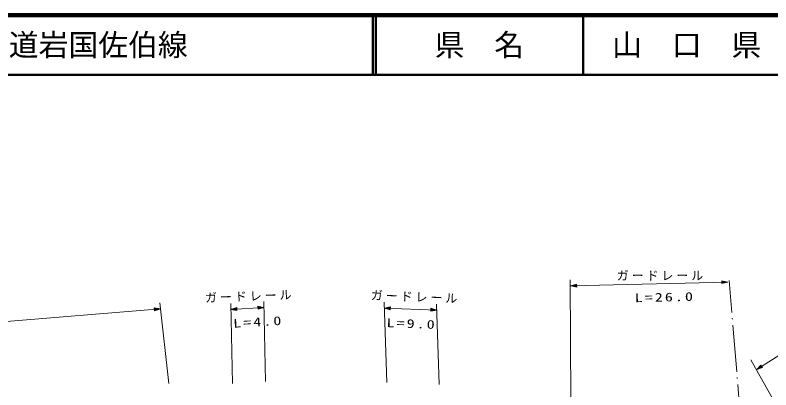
# Model space of a CAD drawing. Units: millimetres, scale not verified. Extents: x 40000 to 680000, y 20000 to 380000.
# Drawn here: x 237800 to 364493, y 317104 to 380000 of the extents above; entities that cross this region are included whole.
import ezdxf
from ezdxf.enums import TextEntityAlignment as Align

# ---------------------------------------------------------------- set-up
doc = ezdxf.new("R2010")
doc.units = ezdxf.units.MM
doc.header["$LTSCALE"] = 1000
doc.linetypes.add('USER2', pattern=[10, 7.868852, -0.983607, 0.163934, -0.983607])
for name, color, linetype, lineweight in [('M-TTL', 2, 'Continuous', 140), ('M-TTL-LINE', 7, 'Continuous', 50), ('S-BGD', 1, 'Continuous', 13), ('S-BGD-HTXT', 6, 'Continuous', 13)]:
    doc.layers.add(name, color=color, linetype=linetype, lineweight=lineweight)
doc.layers.add('M-TTL-TXT', color=7, linetype='Continuous')
doc.styles.add('ＭＳ ゴシック', font='')
doc.styles.get('ＭＳ ゴシック').set_extended_font_data('MS Gothic')

msp = doc.modelspace()

# ---------------------------------------------------------------- linework, layer by layer
at = {"layer": 'M-TTL'}
msp.add_line((680000, 380000), (40000, 380000), dxfattribs=at)
at = {"layer": 'M-TTL-LINE'}
for p, q in [((297750, 380000), (297750, 370000)), ((298250, 380000), (298250, 370000)), ((333000, 380000), (333000, 370000)), ((40000, 370000), (680000, 370000))]:
    msp.add_line(p, q, dxfattribs=at)
at = {"layer": 'S-BGD'}
for p, q in [((261193, 330428), (261158, 330852)), ((261158, 330852), (262043, 330711)), ((262045, 330711), (261193, 330428)), ((261227, 330469), (261199, 330818)), ((261199, 330818), (261943, 330703)), ((261943, 330703), (261227, 330469)), ((261262, 330509), (261239, 330783)), ((261239, 330783), (261843, 330695)), ((261843, 330695), (261262, 330509)), ((261296, 330550), (261280, 330749)), ((261280, 330749), (261741, 330686)), ((261741, 330686), (261296, 330550)), ((261330, 330590), (261320, 330715)), ((261320, 330715), (261642, 330678)), ((261642, 330678), (261330, 330590)), ((261364, 330630), (261360, 330680)), ((261360, 330680), (261539, 330670)), ((261362, 330655), (261539, 330670)), ((261539, 330670), (261364, 330630)), ((274062, 330627), (274920, 330892)), ((274264, 330639), (274850, 330812)), ((274367, 330646), (274815, 330773)), ((274466, 330652), (274780, 330733)), ((274569, 330658), (274744, 330693)), ((274746, 330668), (274569, 330658)), ((274744, 330693), (274747, 330643)), ((274780, 330733), (274787, 330608)), ((274815, 330773), (274827, 330573)), ((274850, 330812), (274867, 330538)), ((274920, 330892), (274946, 330467)), ((299810, 330839), (300690, 331019)), ((300674, 330594), (299812, 330839)), ((299912, 330835), (300651, 330982)), ((300637, 330633), (299912, 330835)), ((300012, 330832), (300612, 330946)), ((300601, 330672), (300012, 330832)), ((300114, 330828), (300573, 330910)), ((300565, 330710), (300114, 330828)), ((300214, 330824), (300534, 330874)), ((300529, 330749), (300214, 330824)), ((300317, 330820), (300495, 330838)), ((300494, 330813), (300317, 330820)), ((300493, 330788), (300317, 330820)), ((300495, 330838), (300493, 330788)), ((300534, 330874), (300529, 330749)), ((300573, 330910), (300565, 330710)), ((300612, 330946), (300601, 330672)), ((300651, 330982), (300637, 330633)), ((300690, 331019), (300674, 330594)), ((274946, 330467), (274065, 330627)), ((274867, 330538), (274264, 330639)), ((274827, 330573), (274367, 330646)), ((274787, 330608), (274466, 330652)), ((274747, 330643), (274569, 330658))]:
    msp.add_line(p, q, dxfattribs=at)
at = {"layer": 'S-BGD-HTXT'}
for p, q in [((391038, 339049), (362118, 320522)), ((330932, 315448), (330843, 335570)), ((330931, 334574), (357250, 335207)), ((331924, 334848), (330931, 334574)), ((330931, 334574), (331936, 334348)), ((331033, 334577), (331900, 334810)), ((331910, 334385), (331036, 334577)), ((331136, 334579), (331864, 334772)), ((331872, 334422), (331136, 334579)), ((331236, 334582), (331827, 334733)), ((331834, 334458), (331236, 334582)), ((331338, 334584), (331790, 334695)), ((331795, 334495), (331338, 334584)), ((331438, 334586), (331754, 334657)), ((331757, 334532), (331438, 334586)), ((331540, 334589), (331717, 334618)), ((331718, 334593), (331540, 334589)), ((331718, 334568), (331540, 334589)), ((331717, 334618), (331718, 334568)), ((331754, 334657), (331757, 334532)), ((331790, 334695), (331795, 334495)), ((331827, 334733), (331834, 334458)), ((331864, 334772), (331872, 334422)), ((331900, 334810), (331910, 334385)), ((331936, 334348), (331924, 334848)), ((357250, 335207), (356244, 335433)), ((356244, 335433), (356256, 334933)), ((356256, 334933), (357250, 335207)), ((356280, 334971), (356270, 335396)), ((356270, 335396), (357145, 335204)), ((357147, 335204), (356280, 334971)), ((356317, 335009), (356308, 335359)), ((356308, 335359), (357045, 335202)), ((357045, 335202), (356317, 335009)), ((356353, 335048), (356347, 335323)), ((356347, 335323), (356945, 335200)), ((356945, 335200), (356353, 335048)), ((356390, 335086), (356385, 335286)), ((356385, 335286), (356842, 335197)), ((356842, 335197), (356390, 335086)), ((356426, 335125), (356423, 335250)), ((356423, 335250), (356742, 335195)), ((356742, 335195), (356426, 335125)), ((356463, 335163), (356462, 335213)), ((356462, 335213), (356640, 335192)), ((356462, 335188), (356640, 335192)), ((356640, 335192), (356463, 335163)), ((279486, 331954), (279788, 318513)), ((187778, 324629), (262147, 330720)), ((262147, 330720), (261130, 330887)), ((261130, 330887), (261171, 330389)), ((261171, 330389), (262147, 330720)), ((262037, 331714), (263543, 318159)), ((274239, 318180), (273937, 331621)), ((273960, 330621), (279509, 330954)), ((274943, 330931), (273960, 330621)), ((274165, 330633), (274885, 330852)), ((274885, 330852), (274906, 330503)), ((274973, 330432), (274943, 330931)), ((279509, 330954), (278496, 331144)), ((278496, 331144), (278526, 330645)), ((278548, 330684), (278523, 331108)), ((278523, 331108), (279404, 330948)), ((278526, 330645), (279509, 330954)), ((279407, 330948), (278548, 330684)), ((278584, 330723), (278563, 331073)), ((278563, 331073), (279304, 330942)), ((279304, 330942), (278584, 330723)), ((278619, 330763), (278602, 331037)), ((278602, 331037), (279204, 330936)), ((279204, 330936), (278619, 330763)), ((278654, 330803), (278642, 331002)), ((278642, 331002), (279102, 330930)), ((279102, 330930), (278654, 330803)), ((278689, 330842), (278682, 330967)), ((278682, 330967), (279002, 330924)), ((279002, 330924), (278689, 330842)), ((278724, 330882), (278721, 330932)), ((278721, 330932), (278900, 330918)), ((278723, 330907), (278900, 330918)), ((278900, 330918), (278724, 330882)), ((300128, 318371), (299674, 331843)), ((300716, 331055), (299707, 330843)), ((299707, 330843), (308475, 330510)), ((299707, 330843), (300697, 330555)), ((300697, 330555), (300716, 331055)), ((307485, 330798), (307466, 330298)), ((308475, 330510), (307485, 330798)), ((307492, 330335), (307508, 330760)), ((307508, 330760), (308370, 330514)), ((307531, 330371), (307545, 330721)), ((307545, 330721), (308270, 330518)), ((307570, 330407), (307581, 330682)), ((307581, 330682), (308170, 330522)), ((308441, 331510), (308896, 318038)), ((273960, 330621), (274973, 330432)), ((274906, 330503), (274165, 330633)), ((307466, 330298), (308475, 330510)), ((308372, 330514), (307492, 330335)), ((308270, 330518), (307531, 330371)), ((308170, 330522), (307570, 330407)), ((307609, 330443), (307617, 330643)), ((308067, 330526), (307609, 330443)), ((307617, 330643), (308067, 330526)), ((307648, 330479), (307653, 330604)), ((307968, 330529), (307648, 330479)), ((307653, 330604), (307968, 330529)), ((307687, 330515), (307689, 330565)), ((307865, 330533), (307687, 330515)), ((307688, 330540), (307865, 330533)), ((307689, 330565), (307865, 330533)), ((362826, 321272), (362118, 320522)), ((362118, 320522), (363095, 320851)), ((362205, 320577), (362825, 321227)), ((363054, 320869), (362207, 320578)), ((362291, 320632), (362813, 321175)), ((363002, 320880), (362291, 320632)), ((362375, 320686), (362802, 321123)), ((362950, 320892), (362375, 320686)), ((362462, 320742), (362791, 321071)), ((362899, 320903), (362462, 320742)), ((362546, 320796), (362779, 321019)), ((362847, 320914), (362546, 320796)), ((362632, 320851), (362768, 320968)), ((362782, 320947), (362632, 320851)), ((362795, 320926), (362632, 320851)), ((362768, 320968), (362795, 320926)), ((362779, 321019), (362847, 320914)), ((362791, 321071), (362899, 320903)), ((362802, 321123), (362950, 320892)), ((362813, 321175), (363002, 320880)), ((362825, 321227), (363054, 320869)), ((363095, 320851), (362826, 321272))]:
    msp.add_line(p, q, dxfattribs=at)
at = {"layer": 'S-BGD-HTXT', "linetype": 'USER2'}
for p, q in [((361254, 290246), (357493, 335465)), ((361118, 322123), (378140, 291953))]:
    msp.add_line(p, q, dxfattribs=at)

# ---------------------------------------------------------------- texts
at = {"layer": 'M-TTL-TXT', "style": 'ＭＳ ゴシック'}
msp.add_text('主要地方道岩国佐伯線', height=3666, dxfattribs=at).set_placement((216734, 375000), align=Align.MIDDLE_LEFT)
for s, p in [('県\u3000名', (315625, 375000)), ('山\u3000口\u3000県', (350375, 375000))]:
    msp.add_text(s, height=3666, dxfattribs=at).set_placement(p, align=Align.MIDDLE_CENTER)
at = {"layer": 'S-BGD-HTXT', "insert": (338649, 335460), "char_height": 1466, "attachment_point": 7, "style": 'ＭＳ ゴシック'}
msp.add_mtext('\\T1.25;ガードレール', dxfattribs=at)
at = {"layer": 'S-BGD-HTXT', "char_height": 1466, "attachment_point": 7, "style": 'ＭＳ ゴシック'}
for s, insert, rotation in [('\\T1.25;ガードレール', (269665, 331731), 2.1), ('\\T1.25;ガードレール', (297410, 332175), 357.8), ('\\T1.25;\\W1.35;L=26.0', (341686, 331791), 1.4), ('\\T1.25;\\W1.35;L=4.0', (274404, 327514), 3.4), ('\\T1.25;\\W1.35;L=9.0', (300040, 327625), 357.8)]:
    msp.add_mtext(s, dxfattribs=dict(at, insert=insert, rotation=rotation))

doc.saveas('drawing.dxf')
